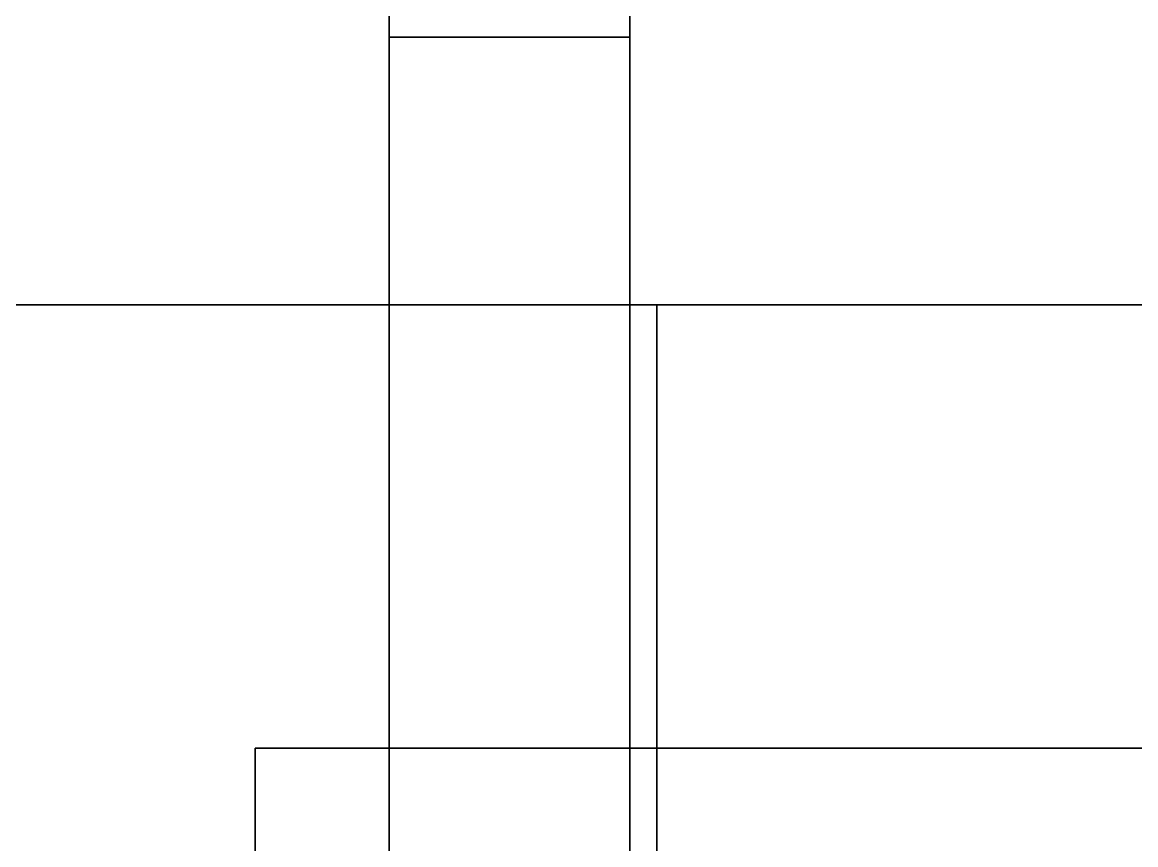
# Model space of a CAD drawing. Extents: x 0 to 5228, y -2725 to 0.
# Drawn here: x 1191.1 to 1274.3, y -190.3 to -128.9 of the extents above; entities that cross this region are included whole.
import ezdxf

# ---------------------------------------------------------------- set-up
doc = ezdxf.new("R2010")
doc.units = 0
for name, color, linetype in [('LAYER0', 7, 'CONTINUOUS'), ('LAYER1', 7, 'CONTINUOUS'), ('LAYER619', 251, 'CONTINUOUS'), ('LAYER636', 251, 'CONTINUOUS'), ('LAYER642', 7, 'CONTINUOUS'), ('LAYER721', 251, 'CONTINUOUS')]:
    doc.layers.add(name, color=color, linetype=linetype)

msp = doc.modelspace()

# ---------------------------------------------------------------- linework, layer by layer
at = {"layer": 'LAYER0', "invisible_edges": 1}
for points in [[(5227.5, 0), (0, -2725.14), (0, 0), (5227.5, 0)], [(5227.5, -2725.14, 5), (0, 0, 5), (0, -2725.14, 5), (5227.5, -2725.14, 5)], [(0, 0, 5), (5227.5, -2725.14, 5), (5227.5, 0, 5), (0, 0, 5)], [(0, -2725.14), (5227.5, 0), (5227.5, -2725.14), (0, -2725.14)]]:
    msp.add_3dface(points, dxfattribs=at)
at = {"layer": 'LAYER1'}
for points, invisible_edges in [([(5077.5, 0, 5), (977.5, -150, 5), (977.5, 0, 5), (5077.5, 0, 5)], 1), ([(977.5, -150, 5), (5077.5, 0, 5), (4927.5, -150, 5), (977.5, -150, 5)], 3), ([(4927.5, -150, 2523), (977.5, -150, 5), (4927.5, -150, 5), (4927.5, -150, 2523)], 1), ([(977.5, -150, 5), (4927.5, -150, 2523), (977.5, -150, 2523), (977.5, -150, 5)], 1)]:
    msp.add_3dface(points, dxfattribs=dict(at, invisible_edges=invisible_edges))
at = {"layer": 'LAYER619', "invisible_edges": 1}
for points in [[(1438.5, -183.1201, 155), (1208.5, -201.1201, 155), (1208.5, -183.1201, 155), (1438.5, -183.1201, 155)], [(1208.5, -201.1201, 155), (1438.5, -183.1201, 155), (1438.5, -201.1201, 155), (1208.5, -201.1201, 155)], [(1208.5, -183.1201, 2475), (1208.5, -201.1201, 155), (1208.5, -201.1201, 2475), (1208.5, -183.1201, 2475)], [(1208.5, -201.1201, 155), (1208.5, -183.1201, 2475), (1208.5, -183.1201, 155), (1208.5, -201.1201, 155)], [(1438.5, -201.1201, 2475), (1208.5, -183.1201, 2475), (1208.5, -201.1201, 2475), (1438.5, -201.1201, 2475)], [(1208.5, -183.1201, 2475), (1438.5, -201.1201, 2475), (1438.5, -183.1201, 2475), (1208.5, -183.1201, 2475)], [(1208.5, -183.1201, 2475), (1438.5, -183.1201, 155), (1208.5, -183.1201, 155), (1208.5, -183.1201, 2475)], [(1438.5, -183.1201, 155), (1208.5, -183.1201, 2475), (1438.5, -183.1201, 2475), (1438.5, -183.1201, 155)]]:
    msp.add_3dface(points, dxfattribs=at)
at = {"layer": 'LAYER636', "invisible_edges": 1}
for points in [[(1218.5, -130, 2545), (1218.5, -702, 2475), (1218.5, -702, 2545), (1218.5, -130, 2545)], [(1218.5, -702, 2475), (1218.5, -130, 2545), (1218.5, -130, 2475), (1218.5, -702, 2475)], [(1236.5, -130, 2475), (1218.5, -702, 2475), (1218.5, -130, 2475), (1236.5, -130, 2475)], [(1218.5, -702, 2475), (1236.5, -130, 2475), (1236.5, -702, 2475), (1218.5, -702, 2475)], [(1218.5, -130, 2545), (1236.5, -130, 2475), (1218.5, -130, 2475), (1218.5, -130, 2545)], [(1236.5, -130, 2475), (1218.5, -130, 2545), (1236.5, -130, 2545), (1236.5, -130, 2475)], [(1236.5, -702, 2545), (1218.5, -130, 2545), (1218.5, -702, 2545), (1236.5, -702, 2545)], [(1218.5, -130, 2545), (1236.5, -702, 2545), (1236.5, -130, 2545), (1218.5, -130, 2545)], [(1236.5, -130, 2475), (1236.5, -702, 2545), (1236.5, -702, 2475), (1236.5, -130, 2475)], [(1236.5, -702, 2545), (1236.5, -130, 2475), (1236.5, -130, 2545), (1236.5, -702, 2545)]]:
    msp.add_3dface(points, dxfattribs=at)
at = {"layer": 'LAYER642', "invisible_edges": 1}
for points in [[(1438.5, -150, 5), (1238.5, -710, 5), (1238.5, -150, 5), (1438.5, -150, 5)], [(1238.5, -710, 5), (1438.5, -150, 5), (1438.5, -710, 5), (1238.5, -710, 5)], [(1238.5, -150, 155), (1438.5, -150, 5), (1238.5, -150, 5), (1238.5, -150, 155)], [(1438.5, -150, 5), (1238.5, -150, 155), (1438.5, -150, 155), (1438.5, -150, 5)], [(1238.5, -150, 155), (1238.5, -710, 5), (1238.5, -710, 155), (1238.5, -150, 155)], [(1238.5, -710, 5), (1238.5, -150, 155), (1238.5, -150, 5), (1238.5, -710, 5)], [(1438.5, -710, 155), (1238.5, -150, 155), (1238.5, -710, 155), (1438.5, -710, 155)], [(1238.5, -150, 155), (1438.5, -710, 155), (1438.5, -150, 155), (1238.5, -150, 155)]]:
    msp.add_3dface(points, dxfattribs=at)
at = {"layer": 'LAYER721', "invisible_edges": 1}
for points in [[(1218.5, -183.1201, 2475), (1218.5, -113.1201, 155), (1218.5, -183.1201, 155), (1218.5, -183.1201, 2475)], [(1218.5, -113.1201, 155), (1218.5, -183.1201, 2475), (1218.5, -113.1201, 2475), (1218.5, -113.1201, 155)], [(1236.5, -183.1201, 155), (1218.5, -113.1201, 155), (1236.5, -113.1201, 155), (1236.5, -183.1201, 155)], [(1218.5, -113.1201, 155), (1236.5, -183.1201, 155), (1218.5, -183.1201, 155), (1218.5, -113.1201, 155)], [(1218.5, -183.1201, 2475), (1236.5, -113.1201, 2475), (1218.5, -113.1201, 2475), (1218.5, -183.1201, 2475)], [(1236.5, -113.1201, 2475), (1218.5, -183.1201, 2475), (1236.5, -183.1201, 2475), (1236.5, -113.1201, 2475)], [(1236.5, -113.1201, 2475), (1236.5, -183.1201, 155), (1236.5, -113.1201, 155), (1236.5, -113.1201, 2475)], [(1236.5, -183.1201, 155), (1236.5, -113.1201, 2475), (1236.5, -183.1201, 2475), (1236.5, -183.1201, 155)], [(1236.5, -183.1201, 155), (1218.5, -183.1201, 2475), (1218.5, -183.1201, 155), (1236.5, -183.1201, 155)], [(1218.5, -183.1201, 2475), (1236.5, -183.1201, 155), (1236.5, -183.1201, 2475), (1218.5, -183.1201, 2475)]]:
    msp.add_3dface(points, dxfattribs=at)

# ---------------------------------------------------------------- meshes
at = {"layer": 'LAYER1'}
mesh = msp.add_polymesh((6, 2), dxfattribs=at)
for k, corner in enumerate([(4927.5, -150, 2523), (977.5, -150, 2523), (4927.5, -330, 2523), (4927.5, -150, 2523), (5077.5, -330, 2523), (4927.5, -330, 2523), (5077.5, -2165, 2523), (5077.5, -330, 2523), (2281.5, -2165, 2523), (5077.5, -2165, 2523), (2281.5, -2315, 2523), (5227.5, -2315, 2523)]):
    mesh.set_mesh_vertex(divmod(k, 2), corner)

doc.saveas('drawing.dxf')
